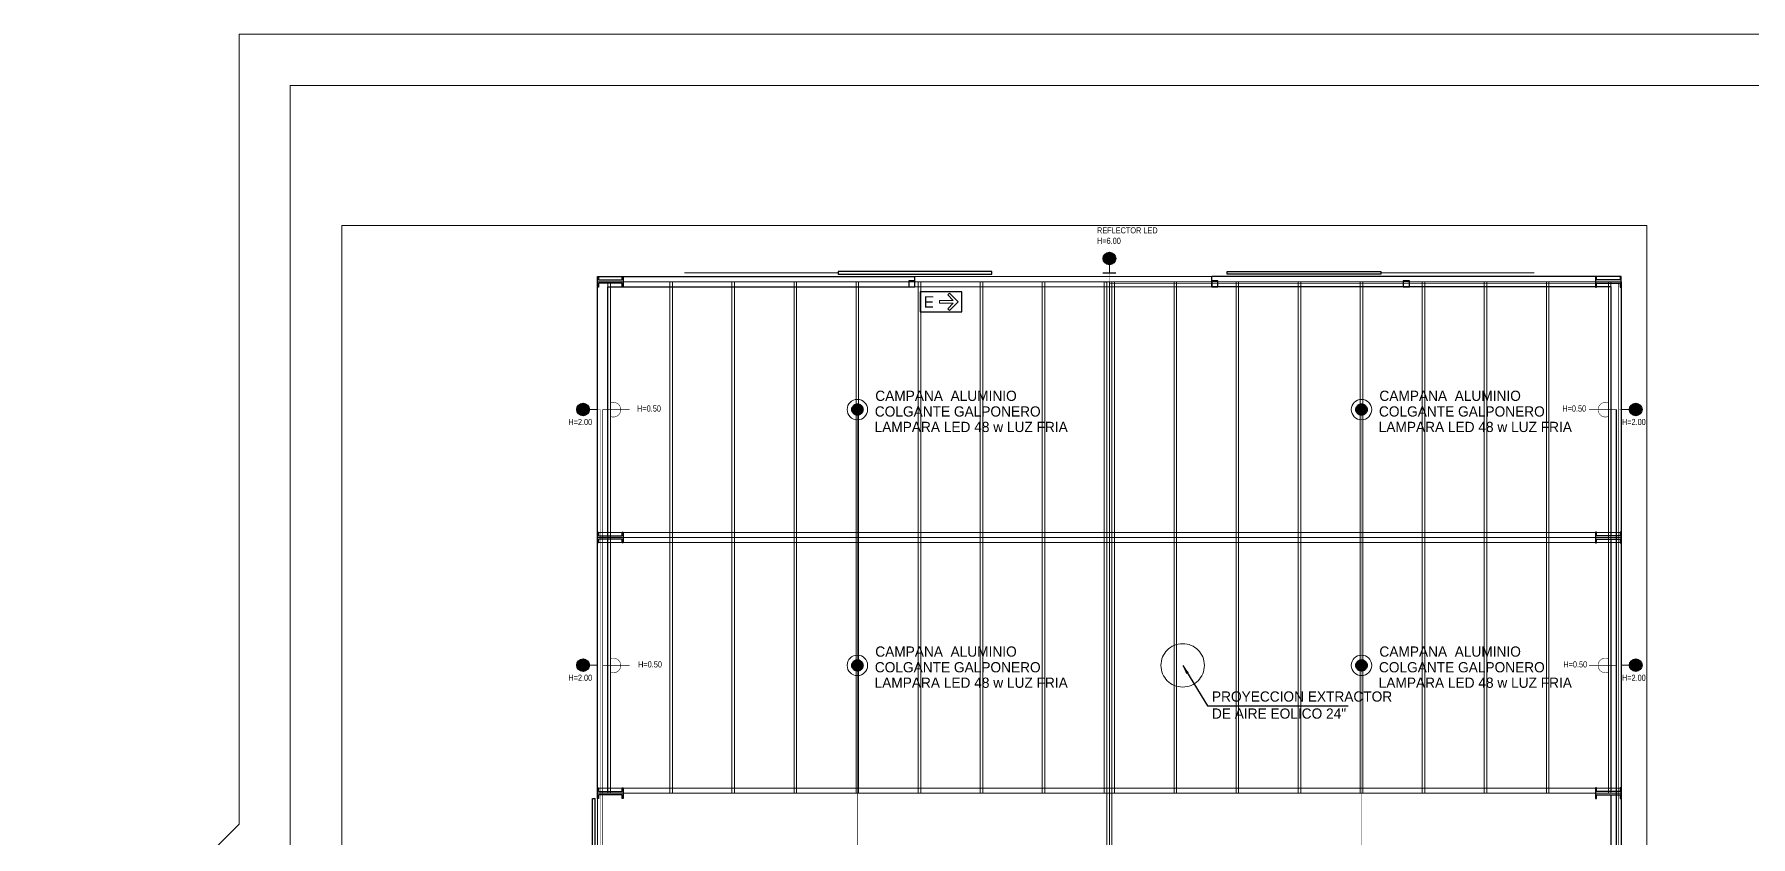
# Model space of a CAD drawing. Header units: millimetres. Extents: x 1972 to 5740, y 370 to 952.
# Drawn here: x 2683.46 to 2717, y 668.28 to 683.97 of the extents above; entities that cross this region are included whole.
import ezdxf

# ---------------------------------------------------------------- set-up
doc = ezdxf.new("R2010")
doc.units = ezdxf.units.MM
doc.header["$LTSCALE"] = 15
doc.linetypes.add('ACAD_ISO02W100', pattern=[15, 12, -3])
for name, color, linetype, lineweight in [('1 CIRCUITO  A  PB EXT', 11, 'Continuous', 30), ('1 CIRCUITO  D  INTERNO', 11, 'Continuous', 30), ('1 CIRCUITO T C', 11, 'Continuous', 30), ('1 ELECTRICIDAD', 11, 'Continuous', 9), ('A-FACHA-XFINA', 8, 'Continuous', 15), ('A-MURO-PARC', 2, 'Continuous', 30), ('ABERTURAS', 2, 'Continuous', 25), ('COTAS', 5, 'Continuous', 20), ('cotas ROJAS', 5, 'Continuous', 13), ('MUROS', 1, 'Continuous', 30), ('SOMBRAS', 95, 'Continuous', 18)]:
    doc.layers.add(name, color=color, linetype=linetype, lineweight=lineweight)
doc.styles.add('texto', font='swisscl.ttf', dxfattribs={"height": 0.18})
doc.dimstyles.get("Standard").update_dxf_attribs({"dimtxt": 0.18, "dimasz": 0.18, "dimexe": 0.18, "dimexo": 0.0625, "dimgap": 0.09, "dimtad": 0, "dimtih": 1, "dimtoh": 1, "dimdec": 4, "dimzin": 0, "dimdsep": 46, "dimtxsty": 'Standard', "dimcen": 0.09, "dimadec": 0, "dimazin": 0, "dimtfac": 1, "dimtdec": 4, "dimtofl": 0, "dimtmove": 0, "dimatfit": 3, "dimfxl": 1, "dimtolj": 1, "dimtzin": 0, "dimarcsym": 0})

msp = doc.modelspace()

# ---------------------------------------------------------------- hatches: boundary and pattern name
at = {"layer": '1 CIRCUITO  D  INTERNO', "linetype": 'ACAD_ISO02W100', "ltscale": 0.01}
for points in [[(2699.43172, 676.62868, 1), (2699.65265, 676.62868, 1)], [(2709.28172, 676.62868, 1), (2709.50265, 676.62868, 1)], [(2699.43172, 671.62868, 1), (2699.65265, 671.62868, 1)], [(2709.28172, 671.62868, 1), (2709.50265, 671.62868, 1)]]:
    msp.add_hatch(color=256, dxfattribs=at).paths.add_polyline_path(points)

# ---------------------------------------------------------------- linework, layer by layer
msp.add_lwpolyline([(2700.77162, 678.54136), (2701.58017, 678.54136), (2701.58017, 678.9279), (2700.77162, 678.9279)], close=True)
at = {"layer": '1 CIRCUITO  A  PB EXT', "const_width": 0.02012}
for points in [[(2704.46719, 679.58295), (2704.46719, 679.29902)], [(2704.46719, 679.29902), (2704.33727, 679.29902)], [(2704.46719, 679.29902), (2704.5971, 679.29902)], [(2694.46719, 676.63148), (2694.46719, 676.76139)], [(2714.46719, 676.63148), (2714.46719, 676.76139)], [(2694.18325, 676.63148), (2694.46719, 676.63148)], [(2694.46719, 676.63148), (2694.46719, 676.50156)], [(2714.46719, 676.63148), (2714.46719, 676.50156)], [(2714.75112, 676.63148), (2714.46719, 676.63148)], [(2694.46719, 671.63148), (2694.46719, 671.76139)], [(2714.46719, 671.63148), (2714.46719, 671.76139)], [(2694.18325, 671.63148), (2694.46719, 671.63148)], [(2694.46719, 671.63148), (2694.46719, 671.50156)], [(2714.46719, 671.63148), (2714.46719, 671.50156)], [(2714.75112, 671.63148), (2714.46719, 671.63148)]]:
    msp.add_lwpolyline(points, dxfattribs=at)
at = {"layer": '1 CIRCUITO  A  PB EXT', "ltscale": 0.5, "const_width": 0.01}
for points in [[(2704.46719, 679.09766), (2704.46719, 679.59766)], [(2704.46719, 679.09766), (2714.41719, 679.09766), (2714.41719, 676.63148)], [(2694.46719, 676.63148), (2694.51719, 676.63148), (2694.51719, 654.15868), (2694.51719, 654.15868), (2694.51719, 654.15868), (2709.70214, 654.15868), (2709.70214, 654.22868)], [(2714.46719, 676.63148), (2714.41719, 676.63148), (2714.41719, 654.15868), (2714.41719, 654.15868), (2714.41719, 654.15868), (2699.23223, 654.15868), (2699.23223, 654.22868)]]:
    msp.add_lwpolyline(points, dxfattribs=at)
at = {"layer": '1 CIRCUITO  A  PB EXT'}
for centre in [(2704.46719, 679.58295), (2694.18325, 676.63148), (2714.75112, 676.63148), (2694.18325, 671.63148), (2714.75112, 671.63148)]:
    msp.add_circle(centre, 0.12229, dxfattribs=at)
for points in [[(2704.3449, 679.58295), (2704.35421, 679.62975), (2704.35421, 679.53615)], [(2704.38071, 679.66942), (2704.35421, 679.53615), (2704.35421, 679.62975)], [(2704.35421, 679.53615), (2704.38071, 679.66942), (2704.38071, 679.49648)], [(2704.42039, 679.69593), (2704.38071, 679.49648), (2704.38071, 679.66942)], [(2704.38071, 679.49648), (2704.42039, 679.69593), (2704.42039, 679.46997)], [(2704.46719, 679.70524), (2704.42039, 679.46997), (2704.42039, 679.69593)], [(2704.42039, 679.46997), (2704.46719, 679.70524), (2704.46719, 679.46066)], [(2704.51398, 679.69593), (2704.46719, 679.46066), (2704.46719, 679.70524)], [(2704.46719, 679.46066), (2704.51398, 679.69593), (2704.51398, 679.46997)], [(2704.55366, 679.66942), (2704.51398, 679.46997), (2704.51398, 679.69593)], [(2704.51398, 679.46997), (2704.55366, 679.66942), (2704.55366, 679.49648)], [(2704.58017, 679.62975), (2704.55366, 679.49648), (2704.55366, 679.66942)], [(2704.55366, 679.49648), (2704.58017, 679.62975), (2704.58017, 679.53615)], [(2704.58947, 679.58295), (2704.58017, 679.53615), (2704.58017, 679.62975)], [(2694.09678, 676.71795), (2694.23005, 676.74446), (2694.13645, 676.74446)], [(2694.23005, 676.74446), (2694.09678, 676.71795), (2694.26972, 676.71795)], [(2694.18325, 676.75376), (2694.13645, 676.74446), (2694.23005, 676.74446)], [(2714.70432, 676.74446), (2714.83759, 676.71795), (2714.66465, 676.71795)], [(2714.75112, 676.75376), (2714.79792, 676.74446), (2714.70432, 676.74446)], [(2714.83759, 676.71795), (2714.70432, 676.74446), (2714.79792, 676.74446)], [(2694.06096, 676.63148), (2694.29623, 676.67827), (2694.07027, 676.67827)], [(2694.29623, 676.67827), (2694.06096, 676.63148), (2694.30554, 676.63148)], [(2694.07027, 676.58468), (2694.30554, 676.63148), (2694.06096, 676.63148)], [(2694.07027, 676.67827), (2694.26972, 676.71795), (2694.09678, 676.71795)], [(2694.26972, 676.71795), (2694.07027, 676.67827), (2694.29623, 676.67827)], [(2694.30554, 676.63148), (2694.07027, 676.58468), (2694.29623, 676.58468)], [(2694.09678, 676.545), (2694.29623, 676.58468), (2694.07027, 676.58468)], [(2694.29623, 676.58468), (2694.09678, 676.545), (2694.26972, 676.545)], [(2694.13645, 676.5185), (2694.26972, 676.545), (2694.09678, 676.545)], [(2694.26972, 676.545), (2694.13645, 676.5185), (2694.23005, 676.5185)], [(2694.18325, 676.50919), (2694.23005, 676.5185), (2694.13645, 676.5185)], [(2714.63814, 676.67827), (2714.87341, 676.63148), (2714.62883, 676.63148)], [(2714.8641, 676.58468), (2714.62883, 676.63148), (2714.87341, 676.63148)], [(2714.62883, 676.63148), (2714.8641, 676.58468), (2714.63814, 676.58468)], [(2714.66465, 676.71795), (2714.8641, 676.67827), (2714.63814, 676.67827)], [(2714.87341, 676.63148), (2714.63814, 676.67827), (2714.8641, 676.67827)], [(2714.83759, 676.545), (2714.63814, 676.58468), (2714.8641, 676.58468)], [(2714.63814, 676.58468), (2714.83759, 676.545), (2714.66465, 676.545)], [(2714.8641, 676.67827), (2714.66465, 676.71795), (2714.83759, 676.71795)], [(2714.79792, 676.5185), (2714.66465, 676.545), (2714.83759, 676.545)], [(2714.66465, 676.545), (2714.79792, 676.5185), (2714.70432, 676.5185)], [(2714.75112, 676.50919), (2714.70432, 676.5185), (2714.79792, 676.5185)], [(2694.07027, 671.67827), (2694.26972, 671.71795), (2694.09678, 671.71795)], [(2694.26972, 671.71795), (2694.07027, 671.67827), (2694.29623, 671.67827)], [(2694.09678, 671.71795), (2694.23005, 671.74446), (2694.13645, 671.74446)], [(2694.23005, 671.74446), (2694.09678, 671.71795), (2694.26972, 671.71795)], [(2694.18325, 671.75376), (2694.13645, 671.74446), (2694.23005, 671.74446)], [(2714.66465, 671.71795), (2714.8641, 671.67827), (2714.63814, 671.67827)], [(2714.70432, 671.74446), (2714.83759, 671.71795), (2714.66465, 671.71795)], [(2714.8641, 671.67827), (2714.66465, 671.71795), (2714.83759, 671.71795)], [(2714.75112, 671.75376), (2714.79792, 671.74446), (2714.70432, 671.74446)], [(2714.83759, 671.71795), (2714.70432, 671.74446), (2714.79792, 671.74446)], [(2694.06096, 671.63148), (2694.29623, 671.67827), (2694.07027, 671.67827)], [(2694.29623, 671.67827), (2694.06096, 671.63148), (2694.30554, 671.63148)], [(2694.07027, 671.58468), (2694.30554, 671.63148), (2694.06096, 671.63148)], [(2694.30554, 671.63148), (2694.07027, 671.58468), (2694.29623, 671.58468)], [(2694.09678, 671.545), (2694.29623, 671.58468), (2694.07027, 671.58468)], [(2694.29623, 671.58468), (2694.09678, 671.545), (2694.26972, 671.545)], [(2694.13645, 671.5185), (2694.26972, 671.545), (2694.09678, 671.545)], [(2694.26972, 671.545), (2694.13645, 671.5185), (2694.23005, 671.5185)], [(2694.18325, 671.50919), (2694.23005, 671.5185), (2694.13645, 671.5185)], [(2714.63814, 671.67827), (2714.87341, 671.63148), (2714.62883, 671.63148)], [(2714.8641, 671.58468), (2714.62883, 671.63148), (2714.87341, 671.63148)], [(2714.62883, 671.63148), (2714.8641, 671.58468), (2714.63814, 671.58468)], [(2714.87341, 671.63148), (2714.63814, 671.67827), (2714.8641, 671.67827)], [(2714.83759, 671.545), (2714.63814, 671.58468), (2714.8641, 671.58468)], [(2714.63814, 671.58468), (2714.83759, 671.545), (2714.66465, 671.545)], [(2714.79792, 671.5185), (2714.66465, 671.545), (2714.83759, 671.545)], [(2714.66465, 671.545), (2714.79792, 671.5185), (2714.70432, 671.5185)], [(2714.75112, 671.50919), (2714.70432, 671.5185), (2714.79792, 671.5185)]]:
    msp.add_solid(points, dxfattribs=at)
at = {"layer": '1 CIRCUITO  D  INTERNO', "linetype": 'ACAD_ISO02W100', "ltscale": 0.01, "const_width": 0.01}
for points in [[(2699.54219, 676.62868), (2699.54219, 654.22868), (2699.54219, 654.20368), (2709.45356, 654.20368), (2709.55356, 654.20368), (2709.55356, 654.22868)], [(2709.39219, 676.62868), (2709.39219, 654.20368)]]:
    msp.add_lwpolyline(points, dxfattribs=at)
at = {"layer": '1 CIRCUITO  D  INTERNO', "linetype": 'ACAD_ISO02W100', "ltscale": 0.01}
for centre in [(2699.54219, 676.62868), (2709.39219, 676.62868), (2699.54219, 671.62868), (2709.39219, 671.62868)]:
    msp.add_circle(centre, 0.11047, dxfattribs=at)
at = {"layer": '1 CIRCUITO T C', "ltscale": 0.5}
msp.add_line((2714.36719, 676.62868), (2714.36719, 654.17868), dxfattribs=at)
at = {"layer": '1 CIRCUITO T C', "ltscale": 0.5, "const_width": 0.01}
for points in [[(2694.71257, 676.33312), (2694.71257, 676.49801, 1.55536713), (2694.71944, 676.75907), (2694.71944, 676.93082)], [(2714.2218, 676.33312), (2714.2218, 676.49801, -1.55536713), (2714.21493, 676.75907), (2714.21493, 676.93082)], [(2694.71257, 671.33312), (2694.71257, 671.49801, 1.55536713), (2694.71944, 671.75907), (2694.71944, 671.93082)], [(2714.2218, 671.33312), (2714.2218, 671.49801, -1.55536713), (2714.21493, 671.75907), (2714.21493, 671.93082)]]:
    msp.add_lwpolyline(points, format="xyb", dxfattribs=at)
for points in [[(2694.56719, 654.17868), (2694.56719, 676.62868), (2695.09534, 676.62868)], [(2714.36719, 676.62868), (2713.83904, 676.62868)], [(2694.56719, 671.62868), (2694.56719, 671.62868), (2695.09534, 671.62868)], [(2714.36719, 671.62868), (2713.83904, 671.62868)]]:
    msp.add_lwpolyline(points, dxfattribs=at)
at = {"layer": '1 ELECTRICIDAD', "linetype": 'Continuous', "ltscale": 0.001}
for centre in [(2699.54219, 676.62868), (2709.39219, 676.62868), (2699.54219, 671.62868), (2709.39219, 671.62868)]:
    msp.add_circle(centre, 0.2, dxfattribs=at)
at = {"layer": 'A-FACHA-XFINA'}
for p, q in [((2701.41722, 678.75989), (2701.14947, 678.75989)), ((2701.14947, 678.75989), (2701.14947, 678.70937)), ((2701.30788, 678.86923), (2701.3436, 678.90495)), ((2701.41722, 678.75989), (2701.30788, 678.86923)), ((2701.51392, 678.73463), (2701.3436, 678.90495)), ((2701.41722, 678.70937), (2701.14947, 678.70937)), ((2701.41722, 678.70937), (2701.30788, 678.60003)), ((2701.3436, 678.56431), (2701.30788, 678.60003)), ((2701.51392, 678.73463), (2701.3436, 678.56431))]:
    msp.add_line(p, q, dxfattribs=at)
at = {"layer": 'ABERTURAS', "linetype": 'Continuous', "ltscale": 0.001}
for points in [[(2699.16719, 679.27868), (2702.16719, 679.27868), (2702.16719, 679.32868), (2699.16719, 679.32868)], [(2709.76719, 679.27868), (2706.76719, 679.27868), (2706.76719, 679.32868), (2709.76719, 679.32868)]]:
    msp.add_lwpolyline(points, close=True, dxfattribs=at)
for points in [[(2694.36719, 664.22868), (2694.36719, 669.02868)], [(2694.36719, 669.02868), (2694.41719, 669.02868)], [(2694.41719, 664.22868), (2694.41719, 669.02868)]]:
    msp.add_lwpolyline(points, dxfattribs=at)
at = {"layer": 'COTAS'}
for p, q in [((2687.46113, 683.96523), (2763.69459, 683.96523)), ((2687.46113, 668.52602), (2687.46113, 683.96523)), ((2688.46113, 638.41181), (2688.46113, 682.96523)), ((2688.46113, 682.96523), (2762.69459, 682.96523))]:
    msp.add_line(p, q, dxfattribs=at)
msp.add_lwpolyline([(2683.46113, 664.52602), (2687.46113, 668.52602)], dxfattribs=at)
at = {"layer": 'MUROS', "linetype": 'Continuous', "ltscale": 0.001}
for p, q in [((2694.46719, 679.22868), (2700.66719, 679.22868)), ((2694.46719, 669.02868), (2694.46719, 679.12868)), ((2700.66719, 679.02868), (2700.66719, 679.22868)), ((2706.46719, 679.02868), (2706.46719, 679.22868)), ((2706.46719, 679.02868), (2706.46719, 679.22868)), ((2714.46719, 679.12868), (2714.46719, 654.12868)), ((2694.66719, 679.02868), (2700.66719, 679.02868)), ((2694.66719, 674.16368), (2694.66719, 679.02868)), ((2714.26719, 679.02868), (2714.26719, 674.16368)), ((2694.66719, 669.16368), (2694.66719, 674.09868)), ((2714.26719, 674.09868), (2714.26719, 669.16368)), ((2714.26719, 669.09868), (2714.26719, 664.16368))]:
    msp.add_line(p, q, dxfattribs=at)
for points in [[(2694.46719, 679.02368), (2694.46719, 679.23368), (2694.48719, 679.23368), (2694.48719, 679.16368), (2694.94758, 679.16368), (2694.94758, 679.23368), (2694.96758, 679.23368), (2694.96758, 679.02368), (2694.94758, 679.02368), (2694.94758, 679.09868), (2694.48719, 679.09868), (2694.48719, 679.02368), (2694.46719, 679.02368)], [(2700.66719, 679.02868), (2700.66719, 679.14868), (2700.54719, 679.14868), (2700.54719, 679.02868)], [(2706.58719, 679.02868), (2706.58719, 679.14868), (2706.46719, 679.14868), (2706.46719, 679.02868)], [(2710.32719, 679.02868), (2710.32719, 679.14868), (2710.20719, 679.14868), (2710.20719, 679.02868)], [(2714.46719, 679.02368), (2714.46719, 679.23368), (2714.44719, 679.23368), (2714.44719, 679.16368), (2713.9868, 679.16368), (2713.9868, 679.23368), (2713.9668, 679.23368), (2713.9668, 679.02368), (2713.9868, 679.02368), (2713.9868, 679.09868), (2714.44719, 679.09868), (2714.44719, 679.02368), (2714.46719, 679.02368)], [(2694.46719, 674.02368), (2694.46719, 674.23368), (2694.48719, 674.23368), (2694.48719, 674.16368), (2694.94758, 674.16368), (2694.94758, 674.23368), (2694.96758, 674.23368), (2694.96758, 674.02368), (2694.94758, 674.02368), (2694.94758, 674.09868), (2694.48719, 674.09868), (2694.48719, 674.02368), (2694.46719, 674.02368)], [(2714.46719, 674.02368), (2714.46719, 674.23368), (2714.44719, 674.23368), (2714.44719, 674.16368), (2713.9868, 674.16368), (2713.9868, 674.23368), (2713.9668, 674.23368), (2713.9668, 674.02368), (2713.9868, 674.02368), (2713.9868, 674.09868), (2714.44719, 674.09868), (2714.44719, 674.02368), (2714.46719, 674.02368)], [(2694.46719, 669.02368), (2694.46719, 669.23368), (2694.48719, 669.23368), (2694.48719, 669.16368), (2694.94758, 669.16368), (2694.94758, 669.23368), (2694.96758, 669.23368), (2694.96758, 669.02368), (2694.94758, 669.02368), (2694.94758, 669.09868), (2694.48719, 669.09868), (2694.48719, 669.02368), (2694.46719, 669.02368)], [(2714.46719, 669.02368), (2714.46719, 669.23368), (2714.44719, 669.23368), (2714.44719, 669.16368), (2713.9868, 669.16368), (2713.9868, 669.23368), (2713.9668, 669.23368), (2713.9668, 669.02368), (2713.9868, 669.02368), (2713.9868, 669.09868), (2714.44719, 669.09868), (2714.44719, 669.02368), (2714.46719, 669.02368)]]:
    msp.add_lwpolyline(points, close=True, dxfattribs=at)
for points in [[(2704.39219, 679.12868), (2704.41719, 679.12868)], [(2714.46719, 679.22868), (2706.46719, 679.22868)], [(2714.26719, 679.02868), (2706.46719, 679.02868)]]:
    msp.add_lwpolyline(points, dxfattribs=at)
at = {"layer": 'SOMBRAS', "linetype": 'Continuous', "ltscale": 0.001}
msp.add_line((2689.46719, 642.02868), (2689.46719, 680.22868), dxfattribs=at)
at = {"layer": 'SOMBRAS', "linetype": 'ACAD_ISO02W100', "ltscale": 20}
for p, q in [((2694.46719, 679.12868), (2714.46719, 679.12868)), ((2700.66719, 679.22868), (2706.46719, 679.22868)), ((2700.66719, 679.02868), (2706.46719, 679.02868)), ((2694.46719, 674.22868), (2714.46719, 674.22868)), ((2694.46719, 674.12868), (2714.46719, 674.12868)), ((2694.46719, 674.02868), (2714.46719, 674.02868)), ((2694.46719, 669.22868), (2714.46719, 669.22868)), ((2694.46719, 669.12868), (2714.46719, 669.12868)), ((2694.46719, 669.12868), (2714.46719, 669.12868))]:
    msp.add_line(p, q, dxfattribs=at)
at = {"layer": 'SOMBRAS', "linetype": 'Continuous', "ltscale": 0.001}
for points in [[(2689.46719, 680.22868), (2714.96719, 680.22868)], [(2714.96719, 680.22868), (2714.96719, 642.12894)], [(2706.46719, 679.12868), (2700.66719, 679.12868)], [(2706.46719, 679.02868), (2700.66719, 679.02868)], [(2694.46719, 669.02868), (2694.46719, 664.22868)]]:
    msp.add_lwpolyline(points, dxfattribs=at)
at = {"layer": 'SOMBRAS', "linetype": 'ACAD_ISO02W100', "ltscale": 20}
for points in [[(2694.71719, 675.37124), (2694.71719, 675.37124), (2694.71719, 679.12868), (2694.66719, 679.12868), (2694.66719, 674.12868), (2694.71719, 674.12868)], [(2695.92969, 675.37124), (2695.92969, 675.37124), (2695.92969, 679.12868), (2695.87969, 679.12868), (2695.87969, 674.12868), (2695.92969, 674.12868)], [(2697.14219, 675.37124), (2697.14219, 675.37124), (2697.14219, 679.12868), (2697.09219, 679.12868), (2697.09219, 674.12868), (2697.14219, 674.12868)], [(2698.35469, 675.37124), (2698.35469, 675.37124), (2698.35469, 679.12868), (2698.30469, 679.12868), (2698.30469, 674.12868), (2698.35469, 674.12868)], [(2699.56719, 675.37124), (2699.56719, 675.37124), (2699.56719, 679.12868), (2699.51719, 679.12868), (2699.51719, 674.12868), (2699.56719, 674.12868)], [(2700.77969, 675.37124), (2700.77969, 675.37124), (2700.77969, 679.12868), (2700.72969, 679.12868), (2700.72969, 674.12868), (2700.77969, 674.12868)], [(2701.99219, 675.37124), (2701.99219, 675.37124), (2701.99219, 679.12868), (2701.94219, 679.12868), (2701.94219, 674.12868), (2701.99219, 674.12868)], [(2703.20469, 675.37124), (2703.20469, 675.37124), (2703.20469, 679.12868), (2703.15469, 679.12868), (2703.15469, 674.12868), (2703.20469, 674.12868)], [(2704.41719, 675.37124), (2704.41719, 675.37124), (2704.41719, 679.12868), (2704.36719, 679.12868), (2704.36719, 674.12868), (2704.41719, 674.12868)], [(2704.46719, 675.37124), (2704.46719, 675.37124), (2704.46719, 679.12868), (2704.41719, 679.12868), (2704.41719, 674.12868), (2704.46719, 674.12868)], [(2704.46719, 675.37124), (2704.46719, 675.37124), (2704.46719, 679.12868), (2704.51719, 679.12868), (2704.51719, 674.12868), (2704.46719, 674.12868)], [(2704.51719, 675.37124), (2704.51719, 675.37124), (2704.51719, 679.12868), (2704.56719, 679.12868), (2704.56719, 674.12868), (2704.51719, 674.12868)], [(2705.72969, 675.37124), (2705.72969, 675.37124), (2705.72969, 679.12868), (2705.77969, 679.12868), (2705.77969, 674.12868), (2705.72969, 674.12868)], [(2706.94219, 675.37124), (2706.94219, 675.37124), (2706.94219, 679.12868), (2706.99219, 679.12868), (2706.99219, 674.12868), (2706.94219, 674.12868)], [(2708.15469, 675.37124), (2708.15469, 675.37124), (2708.15469, 679.12868), (2708.20469, 679.12868), (2708.20469, 674.12868), (2708.15469, 674.12868)], [(2709.36719, 675.37124), (2709.36719, 675.37124), (2709.36719, 679.12868), (2709.41719, 679.12868), (2709.41719, 674.12868), (2709.36719, 674.12868)], [(2710.57969, 675.37124), (2710.57969, 675.37124), (2710.57969, 679.12868), (2710.62969, 679.12868), (2710.62969, 674.12868), (2710.57969, 674.12868)], [(2711.79219, 675.37124), (2711.79219, 675.37124), (2711.79219, 679.12868), (2711.84219, 679.12868), (2711.84219, 674.12868), (2711.79219, 674.12868)], [(2713.00469, 675.37124), (2713.00469, 675.37124), (2713.00469, 679.12868), (2713.05469, 679.12868), (2713.05469, 674.12868), (2713.00469, 674.12868)], [(2714.21719, 675.37124), (2714.21719, 675.37124), (2714.21719, 679.12868), (2714.26719, 679.12868), (2714.26719, 674.12868), (2714.21719, 674.12868)], [(2714.21719, 675.37124), (2714.21719, 675.37124), (2714.21719, 679.12868), (2714.26719, 679.12868), (2714.26719, 674.12868), (2714.21719, 674.12868)], [(2694.71719, 670.37124), (2694.71719, 670.37124), (2694.71719, 674.12868), (2694.66719, 674.12868), (2694.66719, 669.12868), (2694.71719, 669.12868)], [(2695.92969, 670.37124), (2695.92969, 670.37124), (2695.92969, 674.12868), (2695.87969, 674.12868), (2695.87969, 669.12868), (2695.92969, 669.12868)], [(2697.14219, 670.37124), (2697.14219, 670.37124), (2697.14219, 674.12868), (2697.09219, 674.12868), (2697.09219, 669.12868), (2697.14219, 669.12868)], [(2698.35469, 670.37124), (2698.35469, 670.37124), (2698.35469, 674.12868), (2698.30469, 674.12868), (2698.30469, 669.12868), (2698.35469, 669.12868)], [(2699.56719, 670.37124), (2699.56719, 670.37124), (2699.56719, 674.12868), (2699.51719, 674.12868), (2699.51719, 669.12868), (2699.56719, 669.12868)], [(2700.77969, 670.37124), (2700.77969, 670.37124), (2700.77969, 674.12868), (2700.72969, 674.12868), (2700.72969, 669.12868), (2700.77969, 669.12868)], [(2701.99219, 670.37124), (2701.99219, 670.37124), (2701.99219, 674.12868), (2701.94219, 674.12868), (2701.94219, 669.12868), (2701.99219, 669.12868)], [(2703.20469, 670.37124), (2703.20469, 670.37124), (2703.20469, 674.12868), (2703.15469, 674.12868), (2703.15469, 669.12868), (2703.20469, 669.12868)], [(2704.41719, 670.37124), (2704.41719, 670.37124), (2704.41719, 674.12868), (2704.36719, 674.12868), (2704.36719, 669.12868), (2704.41719, 669.12868)], [(2704.46719, 670.37124), (2704.46719, 670.37124), (2704.46719, 674.12868), (2704.41719, 674.12868), (2704.41719, 669.12868), (2704.46719, 669.12868)], [(2704.46719, 670.37124), (2704.46719, 670.37124), (2704.46719, 674.12868), (2704.51719, 674.12868), (2704.51719, 669.12868), (2704.46719, 669.12868)], [(2704.51719, 670.37124), (2704.51719, 670.37124), (2704.51719, 674.12868), (2704.56719, 674.12868), (2704.56719, 669.12868), (2704.51719, 669.12868)], [(2705.72969, 670.37124), (2705.72969, 670.37124), (2705.72969, 674.12868), (2705.77969, 674.12868), (2705.77969, 669.12868), (2705.72969, 669.12868)], [(2706.94219, 670.37124), (2706.94219, 670.37124), (2706.94219, 674.12868), (2706.99219, 674.12868), (2706.99219, 669.12868), (2706.94219, 669.12868)], [(2708.15469, 670.37124), (2708.15469, 670.37124), (2708.15469, 674.12868), (2708.20469, 674.12868), (2708.20469, 669.12868), (2708.15469, 669.12868)], [(2709.36719, 670.37124), (2709.36719, 670.37124), (2709.36719, 674.12868), (2709.41719, 674.12868), (2709.41719, 669.12868), (2709.36719, 669.12868)], [(2709.36719, 670.37124), (2709.36719, 670.37124), (2709.36719, 674.12868), (2709.41719, 674.12868), (2709.41719, 669.12868), (2709.36719, 669.12868)], [(2710.57969, 670.37124), (2710.57969, 670.37124), (2710.57969, 674.12868), (2710.62969, 674.12868), (2710.62969, 669.12868), (2710.57969, 669.12868)], [(2711.79219, 670.37124), (2711.79219, 670.37124), (2711.79219, 674.12868), (2711.84219, 674.12868), (2711.84219, 669.12868), (2711.79219, 669.12868)], [(2713.00469, 670.37124), (2713.00469, 670.37124), (2713.00469, 674.12868), (2713.05469, 674.12868), (2713.05469, 669.12868), (2713.00469, 669.12868)], [(2714.21719, 670.37124), (2714.21719, 670.37124), (2714.21719, 674.12868), (2714.26719, 674.12868), (2714.26719, 669.12868), (2714.21719, 669.12868)], [(2704.46719, 665.37124), (2704.46719, 665.37124), (2704.46719, 669.12868), (2704.41719, 669.12868), (2704.41719, 664.12868), (2704.46719, 664.12868)], [(2704.46719, 665.37124), (2704.46719, 665.37124), (2704.46719, 669.12868), (2704.51719, 669.12868), (2704.51719, 664.12868), (2704.46719, 664.12868)]]:
    msp.add_lwpolyline(points, close=True, dxfattribs=at)
for points in [[(2699.16719, 679.30368), (2696.16719, 679.30368)], [(2704.46719, 679.12868), (2704.46719, 654.12868)], [(2712.76719, 679.30368), (2709.76719, 679.30368)]]:
    msp.add_lwpolyline(points, dxfattribs=at)
msp.add_circle((2705.89819, 671.62868), 0.42412, dxfattribs=at)

# ---------------------------------------------------------------- texts
at = {"layer": 'A-MURO-PARC', "extrusion": (0, 0, -1), "insert": (2700.93924, 678.62417), "char_height": 0.2210688, "width": 12.4865132, "attachment_point": 2, "text_direction": (1, 0, 0)}
msp.add_mtext('{\\f@Arial Unicode MS|b0|i0|c0|p34;E}', dxfattribs=at)
at = {"layer": 'cotas ROJAS', "char_height": 0.12, "width": 1.5078199, "attachment_point": 1, "style": 'texto'}
for s, insert in [('REFLECTOR LED', (2704.22487, 680.19292)), ('H=6.00', (2704.22487, 679.98804)), ('H=2.00', (2693.89588, 676.44656)), ('H=0.50', (2695.23933, 676.7102)), ('H=0.50', (2713.31609, 676.7102)), ('H=2.00', (2714.48143, 676.44656)), ('H=0.50', (2695.25911, 671.70849)), ('H=0.50', (2713.33587, 671.70849)), ('H=2.00', (2693.89588, 671.44656)), ('H=2.00', (2714.48143, 671.44656))]:
    msp.add_mtext(s, dxfattribs=dict(at, insert=insert))
at = {"layer": 'SOMBRAS'}
for s, p in [('CAMPANA  ALUMINIO', (2699.89206, 676.79847)), ('CAMPANA  ALUMINIO', (2709.74206, 676.79847)), ('COLGANTE GALPONERO  ', (2699.88338, 676.49221)), ('COLGANTE GALPONERO  ', (2709.73338, 676.49221)), ('LAMPARA LED 48 w LUZ FRIA', (2699.87847, 676.18991)), ('LAMPARA LED 48 w LUZ FRIA', (2709.72847, 676.18991)), ('CAMPANA  ALUMINIO', (2699.89206, 671.79847)), ('CAMPANA  ALUMINIO', (2709.74206, 671.79847)), ('COLGANTE GALPONERO  ', (2699.88338, 671.49221)), ('LAMPARA LED 48 w LUZ FRIA', (2699.87847, 671.18991)), ('COLGANTE GALPONERO  ', (2709.73338, 671.49221)), ('LAMPARA LED 48 w LUZ FRIA', (2709.72847, 671.18991))]:
    msp.add_text(s, height=0.2, dxfattribs=at).set_placement(p)
at = {"layer": 'SOMBRAS', "insert": (2706.47039, 671.11991), "char_height": 0.2, "width": 3.3777443, "attachment_point": 1}
msp.add_mtext('PROYECCION EXTRACTOR\\PDE AIRE EOLICO 24"', dxfattribs=at)

# ---------------------------------------------------------------- leaders
at = {"layer": 'SOMBRAS', "linetype": 'Continuous', "ltscale": 0.001}
msp.add_leader([(2705.89819, 671.62868), (2706.38569, 670.83815), (2709.13333, 670.83815)], dimstyle='Standard', override={"dimscale": 1}, dxfattribs=at)

doc.saveas('drawing.dxf')
